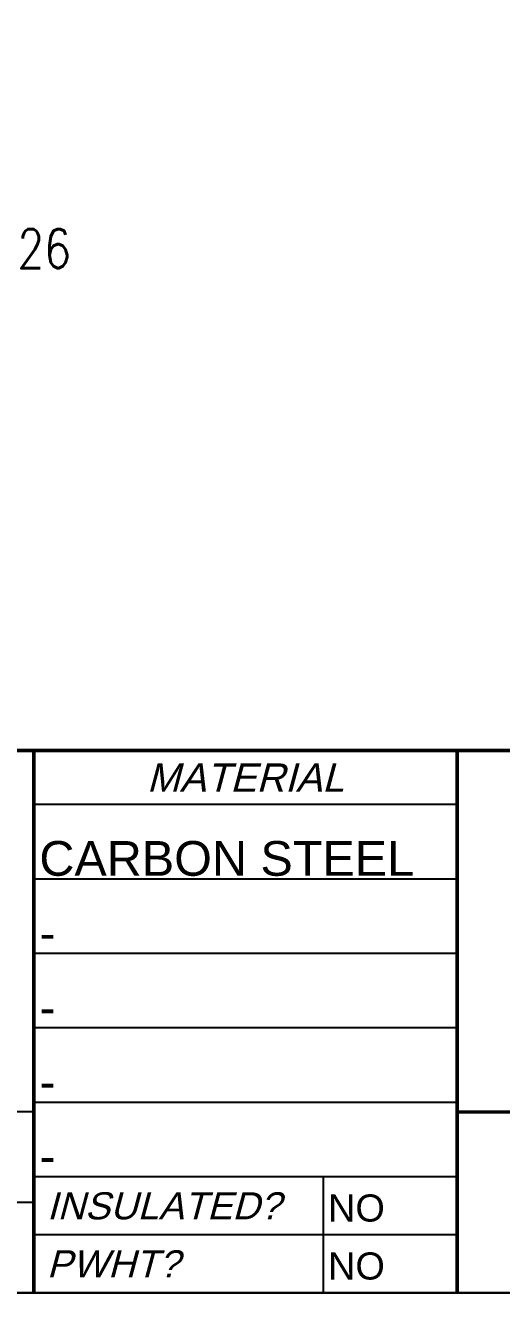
# Model space of a CAD drawing. Header units: inches. Extents: x 0.1 to 17.4, y 0.1 to 11.4.
# Drawn here: x 12.231 to 13.328, y 0.246 to 3.171 of the extents above; entities that cross this region are included whole.
import ezdxf
from ezdxf.enums import TextEntityAlignment as Align

# ---------------------------------------------------------------- set-up
doc = ezdxf.new("R2010")
doc.units = ezdxf.units.IN
doc.header["$MEASUREMENT"] = 0
for name, color, linetype in [('BORDER', 3, 'Continuous'), ('BORDERTEXT', 7, 'Continuous'), ('Continuation', 7, 'Continuous')]:
    doc.layers.add(name, color=color, linetype=linetype)
doc.styles.add('FEASStandard', font='arial.ttf')
doc.styles.add('PART_Standard', font='romans', dxfattribs={"width": 0.8, "height": 0.09})
doc.styles.add('Richmond', font='arial.ttf')

# ---------------------------------------------------------------- blocks, each defined once
blk = doc.blocks.new('Border')
at = {"layer": 'BORDER'}
for p, q in [((13.225, 1.375), (12.25, 1.375)), ((13.225, 1.2035), (12.25, 1.2035)), ((13.225, 1.0319), (12.25, 1.0319)), ((13.225, 0.8604), (12.25, 0.8604)), ((13.225, 0.6888), (12.25, 0.6888)), ((12.25, 0.6667), (10.375, 0.6667)), ((13.225, 0.5173), (12.25, 0.5173)), ((12.9167, 0.5173), (12.9167, 0.25)), ((12.25, 0.4583), (10.375, 0.4583)), ((13.225, 0.3836), (12.25, 0.3836))]:
    blk.add_line(p, q, dxfattribs=at)
at = {"layer": 'BORDER', "const_width": 0.005}
blk.add_lwpolyline([(0.25, 0.25), (17.25, 0.25), (17.25, 11.25), (0.25, 11.25)], close=True, dxfattribs=at)
at = {"layer": 'BORDER', "const_width": 0.00833}
for points in [[(17.25, 1.5), (0.25, 1.5)], [(12.25, 0.25), (12.25, 1.5)], [(13.225, 0.25), (13.225, 1.5)], [(13.225, 0.6667), (17.25, 0.6667)]]:
    blk.add_lwpolyline(points, dxfattribs=at)
at = {"layer": 'BORDERTEXT', "style": 'FEASStandard', "oblique": 15}
blk.add_text('MATERIAL', height=0.065, dxfattribs=at).set_placement((12.7375, 1.4375), align=Align.MIDDLE)
for s, p in [('INSULATED?', (12.2802, 0.4505)), ('PWHT?', (12.2802, 0.3168))]:
    blk.add_text(s, height=0.0625, dxfattribs=at).set_placement(p, align=Align.MIDDLE_LEFT)
blk = doc.blocks.new('BORDER TEXT')
at = {"layer": 'BORDERTEXT'}
for tag, p, height, style in [('API_PIPE_CLASS', (5.4645, 1.2542), 0.08, 'Richmond'), ('MATERIAL1', (12.263, 1.2111), 0.08, 'Richmond'), ('CVX_PIPE_SPEC', (5.4619, 1.0932), 0.08, 'Richmond'), ('P&ID_#1', (0.25, 1.0831), 0.0625, 'FEASStandard'), ('LINE_#1', (1.4866, 1.0831), 0.0625, 'FEASStandard'), ('MATERIAL2', (12.263, 1.0395), 0.08, 'Richmond'), ('OP_TEMP', (5.1687, 0.9325), 0.08, 'Richmond'), ('P&ID_#2', (0.25, 0.9224), 0.0625, 'FEASStandard'), ('LINE_#2', (1.4866, 0.9224), 0.0625, 'FEASStandard'), ('MATERIAL3', (12.263, 0.868), 0.08, 'Richmond'), ('FROM', (5.0146, 0.7718), 0.08, 'Richmond'), ('P&ID_#3', (0.25, 0.7617), 0.0625, 'FEASStandard'), ('LINE_#3', (1.4866, 0.7617), 0.0625, 'FEASStandard'), ('MATERIAL4', (12.263, 0.6965), 0.08, 'Richmond'), ('TO', (4.8543, 0.6112), 0.08, 'Richmond'), ('P&ID_#4', (0.25, 0.601), 0.0625, 'FEASStandard'), ('LINE_#4', (1.4866, 0.601), 0.0625, 'FEASStandard'), ('MATERIAL5', (12.263, 0.5249), 0.08, 'Richmond'), ('MISC', (4.9789, 0.4506), 0.08, 'Richmond'), ('P&ID_#5', (0.25, 0.4403), 0.0625, 'FEASStandard'), ('LINE_#5', (1.4866, 0.4403), 0.0625, 'FEASStandard'), ('INSULATION', (12.9278, 0.4142), 0.0625, 'FEASStandard'), ('P&ID_#6', (0.25, 0.2796), 0.0625, 'FEASStandard'), ('LINE_#6', (1.4866, 0.2796), 0.0625, 'FEASStandard'), ('PWHT', (12.9278, 0.2806), 0.0625, 'FEASStandard')]:
    blk.add_attdef(tag, p, '', height=height, dxfattribs=dict(at, style=style))
at = {"layer": 'BORDERTEXT', "style": 'FEASStandard'}
for tag, p in [('DR.BY', (11.075, 0.5625)), ('DR.BY_DATE', (11.95, 0.5625)), ('CHK_BY', (11.075, 0.3542)), ('CHK._BY_DATE', (11.95, 0.3542))]:
    blk.add_attdef(tag, text='', height=0.1, dxfattribs=at).set_placement(p, align=Align.MIDDLE_CENTER)
at = {"layer": 'BORDERTEXT', "style": 'PART_Standard', "width": 0.8}
for tag, p in [('PLANT_NUMBER', (13.9375, 0.3836)), ('SYSTEM_NUMBER', (14.8125, 0.3836)), ('CIRCUIT_NUMBER', (15.6875, 0.3836)), ('SHEET_NUMBER', (16.5, 0.3836)), ('REVISION', (17.0625, 0.3836))]:
    blk.add_attdef(tag, text='', height=0.15, dxfattribs=at).set_placement(p, align=Align.MIDDLE_CENTER)
blk = doc.blocks.new('1_Cont_330')
at = {"layer": 'Continuation', "style": 'PART_Standard', "oblique": 330, "width": 0.8}
blk.add_attdef('CONT.', (0, 0), '', height=0.09, rotation=330, dxfattribs=at)

msp = doc.modelspace()

# ---------------------------------------------------------------- block references
at = {"layer": 'BORDER'}
msp.add_blockref('Border', (0, 0), dxfattribs=at)
at = {"layer": 'BORDERTEXT'}
ref = msp.add_blockref('BORDER TEXT', (0, 0), dxfattribs=at)
ref.add_attrib('PWHT', 'NO', (12.9278, 0.2806), dxfattribs={"height": 0.0625, "style": 'FEASStandard'})
ref.add_attrib('INSULATION', 'NO', (12.9278, 0.4142), dxfattribs={"height": 0.0625, "style": 'FEASStandard'})
ref.add_attrib('MATERIAL5', '-', (12.263, 0.5249), dxfattribs={"height": 0.08, "style": 'Richmond'})
ref.add_attrib('MATERIAL4', '-', (12.263, 0.6965), dxfattribs={"height": 0.08, "style": 'Richmond'})
ref.add_attrib('MATERIAL3', '-', (12.263, 0.868), dxfattribs={"height": 0.08, "style": 'Richmond'})
ref.add_attrib('MATERIAL2', '-', (12.263, 1.0395), dxfattribs={"height": 0.08, "style": 'Richmond'})
ref.add_attrib('MATERIAL1', 'CARBON STEEL', (12.263, 1.2111), dxfattribs={"height": 0.08, "style": 'Richmond'})
at = {"layer": 'Continuation'}
ref = msp.add_blockref('1_Cont_330', (10.9257, 2.6114), dxfattribs=at)
ref.add_attrib('CONT.', 'CONT. 0014t-X002-010-26', (10.9257, 2.6114), dxfattribs={"height": 0.09, "style": 'PART_Standard', "width": 0.8})

doc.saveas('drawing.dxf')
